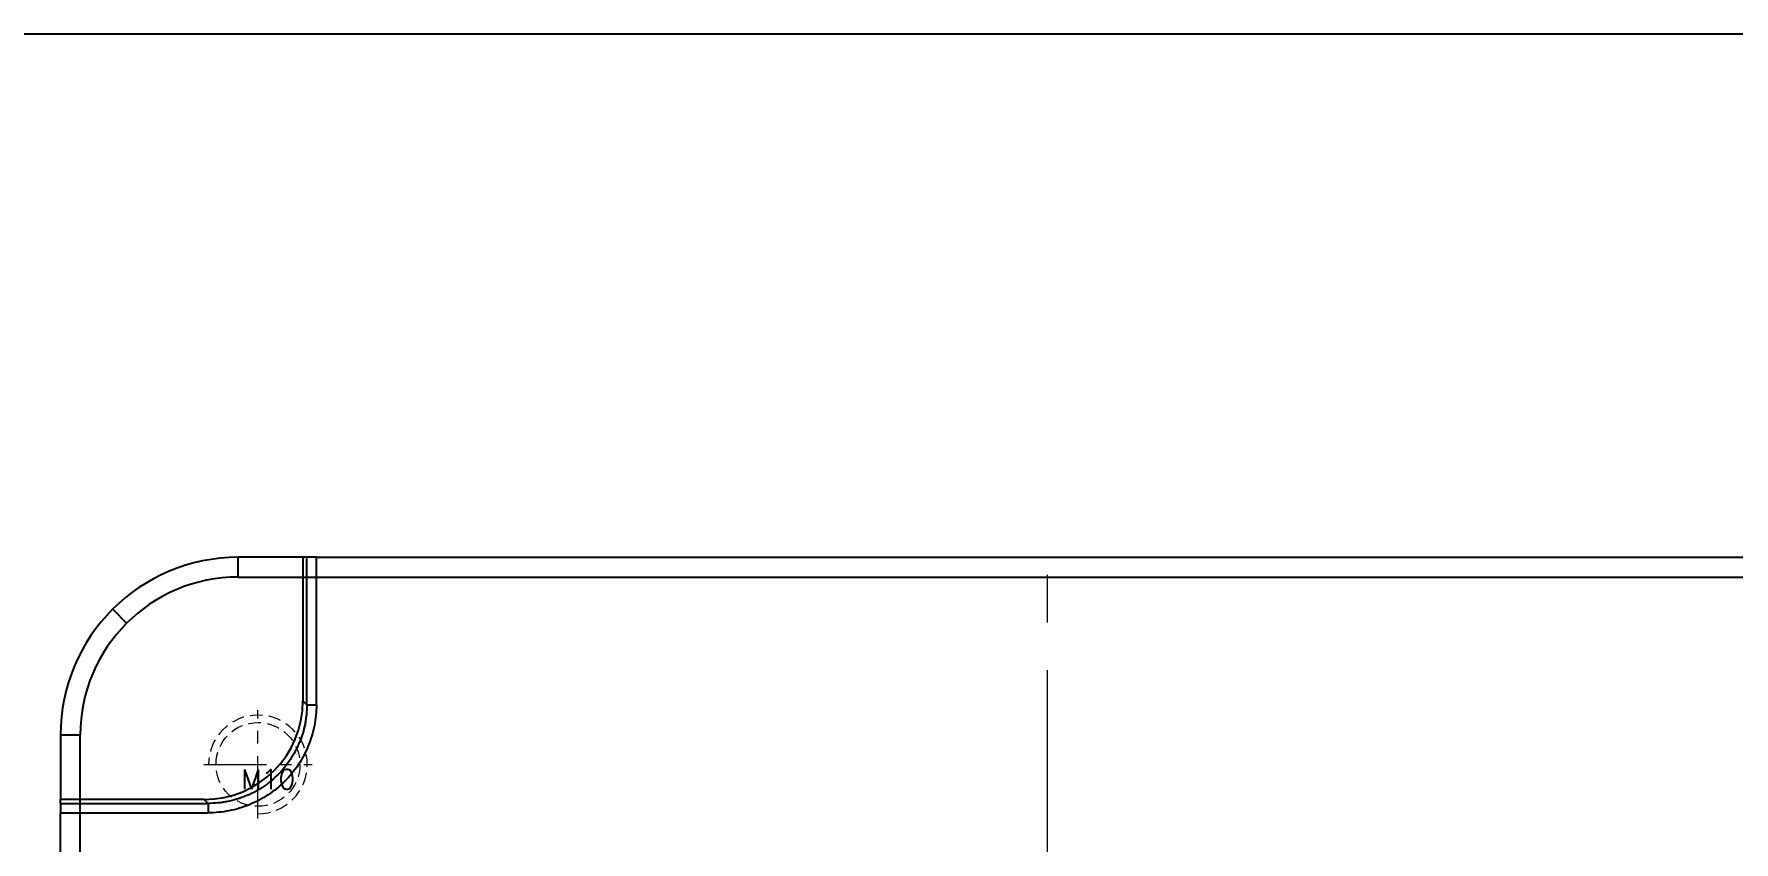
# Model space of a CAD drawing. Header units: millimetres. Extents: x 2549 to 2981, y 2071 to 2377.
# Drawn here: x 2646.1 to 2818.3, y 2295 to 2376.9 of the extents above; entities that cross this region are included whole.
import ezdxf
from ezdxf.lldxf.tags import DXFTag

# ---------------------------------------------------------------- set-up
doc = ezdxf.new("R2010")
doc.units = ezdxf.units.MM
doc.linetypes.add('CENTER', pattern=[50.8, 31.75, -6.35, 6.35, -6.35])
doc.linetypes.add('HIDDEN', pattern=[9.525, 6.35, -3.175])
doc.layers.add('10', color=7, linetype='Continuous', true_color=0xffffff)
doc.layers.add('insert', color=85, linetype='Continuous', lineweight=20)
doc.layers.add('screw', color=33, linetype='Continuous', lineweight=13)
doc.styles.add('TXT', font='txt.shx', dxfattribs={"bigfont": 'gbcbig.shx'})
tags = doc.linetypes.add('DASHED', pattern=[25.72, 12.86, -12.86]).pattern_tags.tags
tags[6:7] = [DXFTag(74, 4), DXFTag(75, 0), DXFTag(340, '0'), DXFTag(46, 0.0), DXFTag(50, 0.0), DXFTag(44, 0.0), DXFTag(45, 0.0)]
tags[4:5] = [DXFTag(74, 4), DXFTag(75, 0), DXFTag(340, '0'), DXFTag(46, 0.0), DXFTag(50, 0.0), DXFTag(44, 0.0), DXFTag(45, 0.0)]

# ---------------------------------------------------------------- blocks, each defined once
blk = doc.blocks.new('screw_m10_g')
at = {"layer": 'screw', "color": 1, "linetype": 'CENTER', "ltscale": 0.2}
for p, q in [((0, -5.5), (0, 5.5)), ((-5.5, 0), (5.5, 0))]:
    blk.add_line(p, q, dxfattribs=at)
at = {"layer": 'screw', "color": 33, "linetype": 'HIDDEN', "ltscale": 0.2}
blk.add_circle((0, 0), 4.25, dxfattribs=at)
at = {"layer": 'screw', "color": 92, "linetype": 'HIDDEN', "ltscale": 0.2}
blk.add_arc((0, 0), 5, 270, 180, dxfattribs=at)
at = {"layer": 'screw', "color": 6, "style": 'TXT'}
blk.add_text('M10', height=2, dxfattribs=at).set_placement((-1.7, -2.5))
blk = doc.blocks.new('TK')
blk.add_line((0, 294), (415.8, 294))

msp = doc.modelspace()

# ---------------------------------------------------------------- linework, layer by layer
at = {"layer": '10', "color": 8, "linetype": 'DASHED'}
for p, q in [((2666.79, 2321.87), (2666.79, 2323.87)), ((2666.79, 2321.87), (2830.79, 2321.87)), ((2654.07, 2318.6), (2655.48, 2317.18)), ((2648.79, 2305.87), (2650.79, 2305.87)), ((2650.79, 2151.87), (2650.79, 2305.87))]:
    msp.add_line(p, q, dxfattribs=at)
at = {"layer": '10', "color": 7, "linetype": 'Continuous'}
for p, q in [((2673.35, 2323.87), (2666.79, 2323.87)), ((2673.75, 2323.87), (2673.35, 2323.87)), ((2673.35, 2323.87), (2673.35, 2309.31)), ((2674.71, 2323.87), (2673.75, 2323.87)), ((2673.75, 2308.92), (2673.75, 2323.87)), ((2674.71, 2323.87), (2822.88, 2323.87)), ((2674.71, 2308.92), (2674.71, 2323.87)), ((2673.35, 2309.31), (2673.75, 2308.92)), ((2673.75, 2308.92), (2674.71, 2308.92)), ((2648.79, 2305.87), (2648.79, 2299.31)), ((2648.79, 2298.91), (2648.79, 2299.31)), ((2663.35, 2299.31), (2648.79, 2299.31)), ((2648.79, 2298.91), (2648.79, 2297.96)), ((2648.79, 2298.91), (2663.74, 2298.91)), ((2648.79, 2297.96), (2663.74, 2297.96)), ((2648.79, 2159.78), (2648.79, 2297.96)), ((2663.75, 2298.91), (2663.35, 2299.31)), ((2663.74, 2298.91), (2663.74, 2297.96))]:
    msp.add_line(p, q, dxfattribs=at)
msp.add_arc((2666.79, 2305.87), 18, 90, 180, dxfattribs=at)
at = {"layer": '10', "color": 8, "linetype": 'DASHED'}
msp.add_arc((2666.79, 2305.87), 16, 90, 180, dxfattribs=at)
at = {"layer": '10', "color": 7, "linetype": 'Continuous'}
msp.add_ellipse((2663.27, 2309.39), major_axis=(-7.15, 7.15), ratio=0.992433, start_param=2.359993, end_param=3.923193, dxfattribs=at)
for points, knots in [([(2674.71, 2308.92), (2674.71, 2308.21), (2674.64, 2307.5), (2674.36, 2306.1), (2674.15, 2305.41), (2673.61, 2304.07), (2673.27, 2303.43), (2672.47, 2302.23), (2672.01, 2301.67), (2670.99, 2300.65), (2670.43, 2300.2), (2669.23, 2299.4), (2668.59, 2299.06), (2667.26, 2298.51), (2666.56, 2298.3), (2665.16, 2298.03), (2664.45, 2297.96), (2663.74, 2297.96)], [0, 0, 0, 0, 0.123178, 0.123178, 0.248785, 0.248785, 0.374393, 0.374393, 0.5, 0.5, 0.625608, 0.625608, 0.751215, 0.751215, 0.876823, 0.876823, 1, 1, 1, 1]), ([(2673.75, 2308.92), (2673.75, 2308.59), (2673.73, 2308.26), (2673.7, 2307.89), (2673.69, 2307.85), (2673.68, 2307.77), (2673.68, 2307.73), (2673.66, 2307.61), (2673.63, 2307.36), (2673.59, 2307.12), (2673.49, 2306.64), (2673.34, 2306.01), (2673.12, 2305.39), (2672.93, 2304.94), (2672.86, 2304.79), (2672.78, 2304.6), (2672.76, 2304.56), (2672.72, 2304.49), (2672.7, 2304.45), (2672.65, 2304.34), (2672.61, 2304.27), (2672.42, 2303.91), (2672.25, 2303.63), (2671.89, 2303.08), (2671.69, 2302.82), (2671.28, 2302.32), (2671.06, 2302.07), (2670.59, 2301.6), (2670.35, 2301.38), (2669.84, 2300.97), (2669.58, 2300.78), (2669.04, 2300.42), (2668.76, 2300.25), (2668.4, 2300.05), (2668.29, 2300), (2668.18, 2299.94), (2668.1, 2299.91), (2668.06, 2299.89), (2667.88, 2299.8), (2667.73, 2299.73), (2667.27, 2299.55), (2666.66, 2299.33), (2666.03, 2299.17), (2665.54, 2299.07), (2665.38, 2299.05), (2665.14, 2299.01), (2665.06, 2299), (2664.89, 2298.98), (2664.81, 2298.97), (2664.4, 2298.93), (2664.07, 2298.91), (2663.75, 2298.91)], [0, 0, 0, 0, 0.0625, 0.0625, 0.070313, 0.070313, 0.078125, 0.078125, 0.09375, 0.125, 0.125, 0.1875, 0.25, 0.25, 0.28125, 0.28125, 0.289063, 0.289063, 0.296875, 0.296875, 0.3125, 0.3125, 0.375, 0.375, 0.4375, 0.4375, 0.5, 0.5, 0.5625, 0.5625, 0.625, 0.625, 0.6875, 0.6875, 0.703125, 0.710937, 0.710937, 0.71875, 0.71875, 0.75, 0.75, 0.8125, 0.875, 0.875, 0.90625, 0.90625, 0.921875, 0.921875, 0.9375, 0.9375, 1, 1, 1, 1])]:
    msp.add_open_spline(points, degree=3, knots=knots, dxfattribs=at)
for points in [[(2673.75, 2308.92), (2673.75, 2308.92), (2673.75, 2308.92), (2673.75, 2308.92)], [(2663.75, 2298.91), (2663.75, 2298.91), (2663.74, 2298.91), (2663.74, 2298.91)]]:
    msp.add_open_spline(points, degree=3, dxfattribs=at)
at = {"layer": 'insert', "color": 1, "linetype": 'CENTER', "ltscale": 0.76}
msp.add_line((2748.79, 2133.87), (2748.79, 2323.87), dxfattribs=at)

# ---------------------------------------------------------------- block references
at = {"xscale": 1.039209380465746, "yscale": 1.039209380465746, "zscale": 1.039209380465746}
msp.add_blockref('TK', (2548.79, 2071.42), dxfattribs=at)
at = {"layer": 'screw'}
msp.add_blockref('screw_m10_g', (2668.79, 2302.87), dxfattribs=at)

doc.saveas('drawing.dxf')
